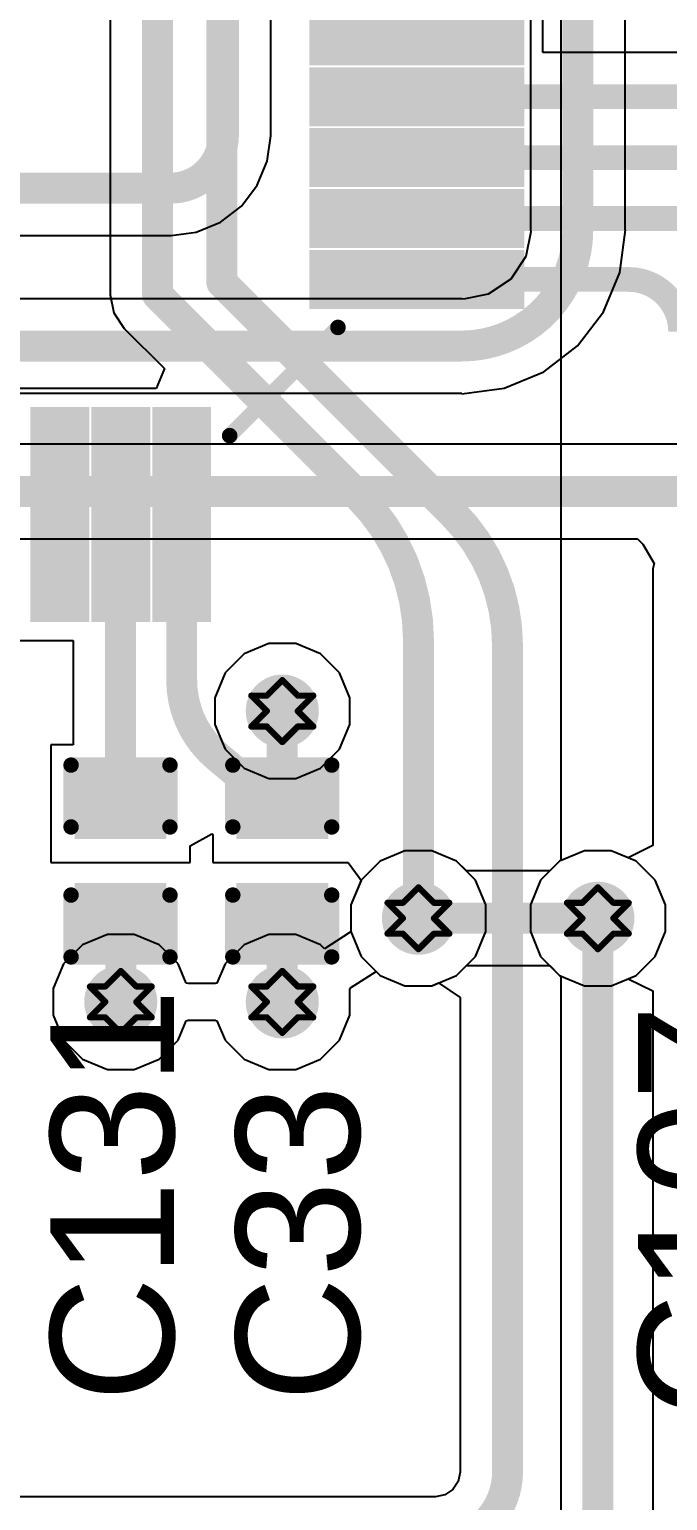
# Model space of a CAD drawing. Header units: inches. Extents: x 24 to 500, y 68 to 269.
# Drawn here: x 355.18 to 360.41, y 133.34 to 145.42 of the extents above; entities that cross this region are included whole.
import ezdxf

# ---------------------------------------------------------------- set-up
doc = ezdxf.new("R2010")
doc.units = ezdxf.units.IN
for name, color, linetype in [('Bottom Layer', 5, 'Continuous'), ('Drill Drawing', 1, 'Continuous'), ('Layer 1', 16, 'Continuous'), ('Layer 2', 76, 'Continuous'), ('Top Layer', 1, 'Continuous'), ('Top Overlay', 2, 'Continuous'), ('Top Paste', 8, 'Continuous'), ('Top Solder', 216, 'Continuous'), ('Via Holes', 16, 'Continuous')]:
    doc.layers.add(name, color=color, linetype=linetype)
doc.styles.add('Arial', font='', dxfattribs={"height": 0.2})
doc.styles.get('Arial').set_extended_font_data('Arial')

# ---------------------------------------------------------------- blocks, each defined once
blk = doc.blocks.new('LQFP_144_20_20__68')
at = {"layer": 'Top Layer'}
for points in [[(9.9, -6.61), (11.46, -6.61), (11.46, -6.89), (9.9, -6.89)], [(9.9, -7.11), (11.46, -7.11), (11.46, -7.39), (9.9, -7.39)], [(9.9, -7.61), (11.46, -7.61), (11.46, -7.89), (9.9, -7.89)], [(9.9, -8.11), (11.46, -8.11), (11.46, -8.39), (9.9, -8.39)], [(9.9, -8.61), (11.46, -8.61), (11.46, -8.89), (9.9, -8.89)], [(7.61, -11.46), (7.61, -9.9), (7.89, -9.9), (7.89, -11.46)], [(8.11, -11.46), (8.11, -9.9), (8.39, -9.9), (8.39, -11.46)], [(8.61, -11.46), (8.61, -9.9), (8.89, -9.9), (8.89, -11.46)]]:
    blk.add_hatch(color=1, dxfattribs=at).paths.add_polyline_path(points)
at = {"layer": 'Top Paste'}
for points in [[(9.9, -6.61), (11.46, -6.61), (11.46, -6.89), (9.9, -6.89)], [(9.9, -7.11), (11.46, -7.11), (11.46, -7.39), (9.9, -7.39)], [(9.9, -7.61), (11.46, -7.61), (11.46, -7.89), (9.9, -7.89)], [(9.9, -8.11), (11.46, -8.11), (11.46, -8.39), (9.9, -8.39)], [(9.9, -8.61), (11.46, -8.61), (11.46, -8.89), (9.9, -8.89)], [(7.61, -11.46), (7.61, -9.9), (7.89, -9.9), (7.89, -11.46)], [(8.11, -11.46), (8.11, -9.9), (8.39, -9.9), (8.39, -11.46)], [(8.61, -11.46), (8.61, -9.9), (8.89, -9.9), (8.89, -11.46)]]:
    blk.add_hatch(color=8, dxfattribs=at).paths.add_polyline_path(points)
at = {"layer": 'Top Solder'}
for points in [[(9.798, -6.508), (11.562, -6.508), (11.562, -6.992), (9.798, -6.992)], [(9.798, -7.008), (11.562, -7.008), (11.562, -7.492), (9.798, -7.492)], [(9.798, -7.508), (11.562, -7.508), (11.562, -7.992), (9.798, -7.992)], [(9.798, -8.008), (11.562, -8.008), (11.562, -8.492), (9.798, -8.492)], [(9.798, -8.508), (11.562, -8.508), (11.562, -8.992), (9.798, -8.992)], [(7.508, -11.562), (7.508, -9.798), (7.992, -9.798), (7.992, -11.562)], [(8.008, -11.562), (8.008, -9.798), (8.492, -9.798), (8.492, -11.562)], [(8.508, -11.562), (8.508, -9.798), (8.992, -9.798), (8.992, -11.562)]]:
    blk.add_hatch(color=216, dxfattribs=at).paths.add_polyline_path(points)
at = {"layer": 'Top Overlay'}
blk.add_lwpolyline([(9.144, -10.033, 0.127, 0.127, 0), (10.033, -9.144, 0.127, 0.127, 0)], format="xyseb", dxfattribs=at)
for points in [[(10.001, -9.144, 0.0635, 0.0635, 1), (10.065, -9.144, 0.0635, 0.0635, 1)], [(9.112, -10.033, 0.0635, 0.0635, 1), (9.176, -10.033, 0.0635, 0.0635, 1)]]:
    blk.add_lwpolyline(points, format="xyseb", close=True, dxfattribs=at)
blk = doc.blocks.new('C___0402_209')
at = {"layer": 'Top Layer'}
for points in [[(-0.699, -0.318), (-0.699, 0.318), (-0.241, 0.318), (-0.241, -0.318)], [(0.241, -0.318), (0.241, 0.318), (0.698, 0.318), (0.698, -0.318)]]:
    blk.add_hatch(color=1, dxfattribs=at).paths.add_polyline_path(points)
at = {"layer": 'Top Paste'}
for points in [[(-0.699, -0.318), (-0.699, 0.318), (-0.241, 0.318), (-0.241, -0.318)], [(0.241, -0.318), (0.241, 0.318), (0.698, 0.318), (0.698, -0.318)]]:
    blk.add_hatch(color=8, dxfattribs=at).paths.add_polyline_path(points)
at = {"layer": 'Top Solder'}
for points in [[(-0.759, -0.377), (-0.759, 0.377), (-0.181, 0.377), (-0.181, -0.377)], [(0.181, -0.377), (0.181, 0.377), (0.758, 0.377), (0.758, -0.377)]]:
    blk.add_hatch(color=216, dxfattribs=at).paths.add_polyline_path(points)
at = {"layer": 'Top Overlay'}
for points in [[(-0.787, 0.406, 0.127, 0.127, 0), (-0.787, -0.406, 0.127, 0.127, 0)], [(-0.279, 0.406, 0.127, 0.127, 0), (-0.787, 0.406, 0.127, 0.127, 0)], [(0.279, 0.406, 0.127, 0.127, 0), (0.787, 0.406, 0.127, 0.127, 0)], [(0.787, 0.406, 0.127, 0.127, 0), (0.787, -0.406, 0.127, 0.127, 0)], [(-0.787, -0.406, 0.127, 0.127, 0), (-0.279, -0.406, 0.127, 0.127, 0)], [(0.279, -0.406, 0.127, 0.127, 0), (0.787, -0.406, 0.127, 0.127, 0)]]:
    blk.add_lwpolyline(points, format="xyseb", dxfattribs=at)
for points in [[(-0.819, 0.406, 0.0635, 0.0635, 1), (-0.756, 0.406, 0.0635, 0.0635, 1)], [(-0.819, 0.406, 0.0635, 0.0635, 1), (-0.756, 0.406, 0.0635, 0.0635, 1)], [(-0.311, 0.406, 0.0635, 0.0635, 1), (-0.248, 0.406, 0.0635, 0.0635, 1)], [(0.248, 0.406, 0.0635, 0.0635, 1), (0.311, 0.406, 0.0635, 0.0635, 1)], [(0.756, 0.406, 0.0635, 0.0635, 1), (0.819, 0.406, 0.0635, 0.0635, 1)], [(0.756, 0.406, 0.0635, 0.0635, 1), (0.819, 0.406, 0.0635, 0.0635, 1)], [(-0.819, -0.406, 0.0635, 0.0635, 1), (-0.756, -0.406, 0.0635, 0.0635, 1)], [(-0.819, -0.406, 0.0635, 0.0635, 1), (-0.756, -0.406, 0.0635, 0.0635, 1)], [(-0.311, -0.406, 0.0635, 0.0635, 1), (-0.248, -0.406, 0.0635, 0.0635, 1)], [(0.248, -0.406, 0.0635, 0.0635, 1), (0.311, -0.406, 0.0635, 0.0635, 1)], [(0.756, -0.406, 0.0635, 0.0635, 1), (0.819, -0.406, 0.0635, 0.0635, 1)], [(0.756, -0.406, 0.0635, 0.0635, 1), (0.819, -0.406, 0.0635, 0.0635, 1)]]:
    blk.add_lwpolyline(points, format="xyseb", close=True, dxfattribs=at)
blk = doc.blocks.new('C___0402_244')
at = {"layer": 'Top Layer'}
for points in [[(-0.699, -0.318), (-0.699, 0.317), (-0.241, 0.317), (-0.241, -0.318)], [(0.241, -0.318), (0.241, 0.317), (0.699, 0.317), (0.699, -0.318)]]:
    blk.add_hatch(color=1, dxfattribs=at).paths.add_polyline_path(points)
at = {"layer": 'Top Paste'}
for points in [[(-0.699, -0.318), (-0.699, 0.317), (-0.241, 0.317), (-0.241, -0.318)], [(0.241, -0.318), (0.241, 0.317), (0.699, 0.317), (0.699, -0.318)]]:
    blk.add_hatch(color=8, dxfattribs=at).paths.add_polyline_path(points)
at = {"layer": 'Top Solder'}
for points in [[(-0.758, -0.377), (-0.758, 0.377), (-0.181, 0.377), (-0.181, -0.377)], [(0.181, -0.377), (0.181, 0.377), (0.759, 0.377), (0.759, -0.377)]]:
    blk.add_hatch(color=216, dxfattribs=at).paths.add_polyline_path(points)
at = {"layer": 'Top Overlay'}
for points in [[(-0.787, -0.406, 0.127, 0.127, 0), (-0.787, 0.406, 0.127, 0.127, 0)], [(-0.279, 0.406, 0.127, 0.127, 0), (-0.787, 0.406, 0.127, 0.127, 0)], [(0.787, 0.406, 0.127, 0.127, 0), (0.279, 0.406, 0.127, 0.127, 0)], [(0.787, -0.406, 0.127, 0.127, 0), (0.787, 0.406, 0.127, 0.127, 0)], [(-0.279, -0.406, 0.127, 0.127, 0), (-0.787, -0.406, 0.127, 0.127, 0)], [(0.279, -0.406, 0.127, 0.127, 0), (0.787, -0.406, 0.127, 0.127, 0)]]:
    blk.add_lwpolyline(points, format="xyseb", dxfattribs=at)
for points in [[(-0.819, 0.406, 0.0635, 0.0635, 1), (-0.756, 0.406, 0.0635, 0.0635, 1)], [(-0.819, 0.406, 0.0635, 0.0635, 1), (-0.756, 0.406, 0.0635, 0.0635, 1)], [(-0.311, 0.406, 0.0635, 0.0635, 1), (-0.248, 0.406, 0.0635, 0.0635, 1)], [(0.248, 0.406, 0.0635, 0.0635, 1), (0.311, 0.406, 0.0635, 0.0635, 1)], [(0.756, 0.406, 0.0635, 0.0635, 1), (0.819, 0.406, 0.0635, 0.0635, 1)], [(0.756, 0.406, 0.0635, 0.0635, 1), (0.819, 0.406, 0.0635, 0.0635, 1)], [(-0.819, -0.406, 0.0635, 0.0635, 1), (-0.756, -0.406, 0.0635, 0.0635, 1)], [(-0.819, -0.406, 0.0635, 0.0635, 1), (-0.756, -0.406, 0.0635, 0.0635, 1)], [(-0.311, -0.406, 0.0635, 0.0635, 1), (-0.248, -0.406, 0.0635, 0.0635, 1)], [(0.248, -0.406, 0.0635, 0.0635, 1), (0.311, -0.406, 0.0635, 0.0635, 1)], [(0.756, -0.406, 0.0635, 0.0635, 1), (0.819, -0.406, 0.0635, 0.0635, 1)], [(0.756, -0.406, 0.0635, 0.0635, 1), (0.819, -0.406, 0.0635, 0.0635, 1)]]:
    blk.add_lwpolyline(points, format="xyseb", close=True, dxfattribs=at)

msp = doc.modelspace()

# ---------------------------------------------------------------- hatches: boundary and pattern name
at = {"layer": 'Bottom Layer'}
h = msp.add_hatch(color=5, dxfattribs=at)
edge = h.paths.add_edge_path()
edge.add_arc((357.251, 139.827), 0.3, 0, 360)
h = msp.add_hatch(color=5, dxfattribs=at)
edge = h.paths.add_edge_path()
edge.add_arc((358.369, 138.126), 0.3, 0, 360)
h = msp.add_hatch(color=5, dxfattribs=at)
edge = h.paths.add_edge_path()
edge.add_arc((359.842, 138.126), 0.3, 0, 360)
h = msp.add_hatch(color=5, dxfattribs=at)
edge = h.paths.add_edge_path()
edge.add_arc((355.925, 137.439), 0.3, 0, 360)
h = msp.add_hatch(color=5, dxfattribs=at)
edge = h.paths.add_edge_path()
edge.add_arc((357.251, 137.439), 0.3, 0, 360)
at = {"layer": 'Layer 1'}
h = msp.add_hatch(color=16, dxfattribs=at)
edge = h.paths.add_edge_path()
edge.add_arc((357.251, 139.827), 0.3, 0, 360)
h = msp.add_hatch(color=16, dxfattribs=at)
edge = h.paths.add_edge_path()
edge.add_arc((358.369, 138.126), 0.3, 0, 360)
h = msp.add_hatch(color=16, dxfattribs=at)
edge = h.paths.add_edge_path()
edge.add_arc((359.842, 138.126), 0.3, 0, 360)
h = msp.add_hatch(color=16, dxfattribs=at)
edge = h.paths.add_edge_path()
edge.add_arc((355.925, 137.439), 0.3, 0, 360)
h = msp.add_hatch(color=16, dxfattribs=at)
edge = h.paths.add_edge_path()
edge.add_arc((357.251, 137.439), 0.3, 0, 360)
at = {"layer": 'Layer 2'}
h = msp.add_hatch(color=76, dxfattribs=at)
edge = h.paths.add_edge_path()
edge.add_arc((357.251, 139.827), 0.3, 0, 360)
h = msp.add_hatch(color=76, dxfattribs=at)
edge = h.paths.add_edge_path()
edge.add_arc((358.369, 138.126), 0.3, 0, 360)
h = msp.add_hatch(color=76, dxfattribs=at)
edge = h.paths.add_edge_path()
edge.add_arc((359.842, 138.126), 0.3, 0, 360)
h = msp.add_hatch(color=76, dxfattribs=at)
edge = h.paths.add_edge_path()
edge.add_arc((355.925, 137.439), 0.3, 0, 360)
h = msp.add_hatch(color=76, dxfattribs=at)
edge = h.paths.add_edge_path()
edge.add_arc((357.251, 137.439), 0.3, 0, 360)
at = {"layer": 'Top Layer'}
h = msp.add_hatch(color=1, dxfattribs=at)
edge = h.paths.add_edge_path()
edge.add_arc((357.251, 139.827), 0.3, 0, 360)
h = msp.add_hatch(color=1, dxfattribs=at)
edge = h.paths.add_edge_path()
edge.add_arc((358.369, 138.126), 0.3, 0, 360)
h = msp.add_hatch(color=1, dxfattribs=at)
edge = h.paths.add_edge_path()
edge.add_arc((359.842, 138.126), 0.3, 0, 360)
h = msp.add_hatch(color=1, dxfattribs=at)
edge = h.paths.add_edge_path()
edge.add_arc((355.925, 137.439), 0.3, 0, 360)
h = msp.add_hatch(color=1, dxfattribs=at)
edge = h.paths.add_edge_path()
edge.add_arc((357.251, 137.439), 0.3, 0, 360)
at = {"layer": 'Via Holes'}
h = msp.add_hatch(color=7, dxfattribs=at)
edge = h.paths.add_edge_path()
edge.add_arc((357.251, 139.827), 0.15, 0, 360)
h = msp.add_hatch(color=7, dxfattribs=at)
edge = h.paths.add_edge_path()
edge.add_arc((358.369, 138.126), 0.15, 0, 360)
h = msp.add_hatch(color=7, dxfattribs=at)
edge = h.paths.add_edge_path()
edge.add_arc((359.842, 138.126), 0.15, 0, 360)
h = msp.add_hatch(color=7, dxfattribs=at)
edge = h.paths.add_edge_path()
edge.add_arc((355.925, 137.439), 0.15, 0, 360)
h = msp.add_hatch(color=7, dxfattribs=at)
edge = h.paths.add_edge_path()
edge.add_arc((357.251, 137.439), 0.15, 0, 360)

# ---------------------------------------------------------------- linework, layer by layer
at = {"layer": 'Bottom Layer'}
for p, q in [((359.288, 163.079), (359.288, 143.777)), ((357.157, 144.556), (357.157, 152.488)), ((360.065, 143.777), (360.065, 149.619)), ((357.128, 144.343), (357.156, 144.55)), ((357.156, 144.55), (357.157, 144.556)), ((357.046, 144.144), (357.128, 144.343)), ((356.915, 143.973), (357.046, 144.144)), ((356.744, 143.842), (356.915, 143.973)), ((356.338, 143.732), (356.545, 143.76)), ((356.545, 143.76), (356.744, 143.842)), ((359.291, 143.762), (359.251, 143.559)), ((359.288, 143.777), (359.291, 143.762)), ((360.023, 143.429), (360.069, 143.777)), ((360.069, 143.777), (360.065, 143.777)), ((347.269, 143.731), (356.332, 143.731)), ((356.332, 143.731), (356.338, 143.732)), ((359.251, 143.559), (359.127, 143.374)), ((359.127, 143.374), (358.942, 143.25)), ((359.889, 143.104), (360.023, 143.429)), ((358.724, 143.213), (353.303, 143.213)), ((358.739, 143.21), (358.724, 143.213)), ((358.942, 143.25), (358.739, 143.21)), ((359.675, 142.826), (359.889, 143.104)), ((359.397, 142.612), (359.675, 142.826)), ((359.072, 142.478), (359.397, 142.612)), ((353.303, 142.436), (358.724, 142.436)), ((358.724, 142.432), (359.072, 142.478)), ((358.724, 142.436), (358.724, 142.432)), ((363.092, 142.019), (347.523, 142.019)), ((347.523, 141.242), (360.168, 141.242)), ((360.168, 141.242), (360.212, 141.197)), ((360.212, 141.197), (360.303, 141.039)), ((360.303, 141.039), (360.294, 140.995)), ((360.294, 140.995), (360.294, 138.723)), ((357.141, 140.381), (356.937, 140.297)), ((357.361, 140.381), (357.141, 140.381)), ((357.565, 140.297), (357.361, 140.381)), ((356.937, 140.297), (356.781, 140.141)), ((357.721, 140.141), (357.565, 140.297)), ((356.781, 140.141), (356.697, 139.937)), ((357.805, 139.937), (357.721, 140.141)), ((356.697, 139.937), (356.697, 139.717)), ((357.805, 139.717), (357.805, 139.937)), ((356.697, 139.717), (356.781, 139.513)), ((357.721, 139.513), (357.805, 139.717)), ((356.781, 139.513), (356.937, 139.357)), ((357.565, 139.357), (357.721, 139.513)), ((356.937, 139.357), (357.141, 139.273)), ((357.141, 139.273), (357.361, 139.273)), ((357.361, 139.273), (357.565, 139.357)), ((358.258, 138.68), (358.055, 138.596)), ((358.479, 138.68), (358.258, 138.68)), ((358.682, 138.596), (358.479, 138.68)), ((359.732, 138.68), (359.528, 138.596)), ((359.952, 138.68), (359.732, 138.68)), ((360.091, 138.623), (359.952, 138.68)), ((360.294, 138.723), (360.091, 138.623)), ((358.055, 138.596), (357.899, 138.44)), ((358.764, 138.515), (358.682, 138.596)), ((359.528, 138.596), (359.447, 138.515)), ((357.899, 138.44), (357.815, 138.236)), ((359.447, 138.515), (358.764, 138.515)), ((357.815, 138.236), (357.815, 138.016)), ((357.815, 138.016), (357.899, 137.812)), ((357.899, 137.812), (358.055, 137.657)), ((358.682, 137.657), (358.764, 137.738)), ((358.764, 137.738), (359.447, 137.738)), ((359.447, 137.738), (359.528, 137.657)), ((358.055, 137.657), (358.258, 137.572)), ((358.479, 137.572), (358.682, 137.657)), ((359.528, 137.657), (359.732, 137.572)), ((359.952, 137.572), (360.091, 137.63)), ((360.091, 137.63), (360.294, 137.53)), ((358.258, 137.572), (358.479, 137.572)), ((359.732, 137.572), (359.952, 137.572)), ((360.294, 137.53), (360.294, 130.683))]:
    msp.add_line(p, q, dxfattribs=at)
for points in [[(359.677, 143.777, 0.254, 0.254, 0), (359.677, 163.474, 0.254, 0.254, 0)], [(356.768, 144.556, 0.254, 0.254, 0), (356.768, 152.883, 0.254, 0.254, 0)], [(356.768, 144.556, 0.254, 0.254, -0.414214), (356.332, 144.12, 0.254, 0.254, 0)], [(330.655, 144.12, 0.254, 0.254, 0), (356.332, 144.12, 0.254, 0.254, 0)], [(359.677, 143.777, 0.254, 0.254, -0.414214), (358.724, 142.824, 0.254, 0.254, 0)], [(352.908, 142.824, 0.254, 0.254, 0), (358.724, 142.824, 0.254, 0.254, 0)], [(347.523, 141.63, 0.254, 0.254, 0), (363.487, 141.63, 0.254, 0.254, 0)], [(358.369, 138.126, 0.254, 0.254, 0), (359.842, 138.126, 0.254, 0.254, 0)]]:
    msp.add_lwpolyline(points, format="xyseb", dxfattribs=at)
for points in [[(356.705, 144.556, 0.127, 0.127, 1), (356.832, 144.556, 0.127, 0.127, 1)], [(356.705, 144.556, 0.127, 0.127, 1), (356.832, 144.556, 0.127, 0.127, 1)], [(356.268, 144.12, 0.127, 0.127, 1), (356.395, 144.12, 0.127, 0.127, 1)], [(356.268, 144.12, 0.127, 0.127, 1), (356.395, 144.12, 0.127, 0.127, 1)], [(359.613, 143.777, 0.127, 0.127, 1), (359.74, 143.777, 0.127, 0.127, 1)], [(359.613, 143.777, 0.127, 0.127, 1), (359.74, 143.777, 0.127, 0.127, 1)], [(358.661, 142.824, 0.127, 0.127, 1), (358.788, 142.824, 0.127, 0.127, 1)], [(358.661, 142.824, 0.127, 0.127, 1), (358.788, 142.824, 0.127, 0.127, 1)], [(358.305, 138.126, 0.127, 0.127, 1), (358.432, 138.126, 0.127, 0.127, 1)], [(359.778, 138.126, 0.127, 0.127, 1), (359.905, 138.126, 0.127, 0.127, 1)]]:
    msp.add_lwpolyline(points, format="xyseb", close=True, dxfattribs=at)
at = {"layer": 'Drill Drawing'}
for points in [[(357.124, 139.954, 0.0508, 0.0508, 0), (357.251, 140.081, 0.0508, 0.0508, 0)], [(357.251, 140.081, 0.0508, 0.0508, 0), (357.378, 139.954, 0.0508, 0.0508, 0)], [(356.997, 139.954, 0.0508, 0.0508, 0), (357.124, 139.827, 0.0508, 0.0508, 0)], [(356.997, 139.954, 0.0508, 0.0508, 0), (357.124, 139.954, 0.0508, 0.0508, 0)], [(357.378, 139.954, 0.0508, 0.0508, 0), (357.505, 139.954, 0.0508, 0.0508, 0)], [(357.378, 139.827, 0.0508, 0.0508, 0), (357.505, 139.954, 0.0508, 0.0508, 0)], [(356.997, 139.7, 0.0508, 0.0508, 0), (357.124, 139.827, 0.0508, 0.0508, 0)], [(357.378, 139.827, 0.0508, 0.0508, 0), (357.505, 139.7, 0.0508, 0.0508, 0)], [(356.997, 139.7, 0.0508, 0.0508, 0), (357.124, 139.7, 0.0508, 0.0508, 0)], [(357.124, 139.7, 0.0508, 0.0508, 0), (357.251, 139.573, 0.0508, 0.0508, 0)], [(357.251, 139.573, 0.0508, 0.0508, 0), (357.378, 139.7, 0.0508, 0.0508, 0)], [(357.378, 139.7, 0.0508, 0.0508, 0), (357.505, 139.7, 0.0508, 0.0508, 0)], [(358.242, 138.253, 0.0508, 0.0508, 0), (358.369, 138.38, 0.0508, 0.0508, 0)], [(358.369, 138.38, 0.0508, 0.0508, 0), (358.496, 138.253, 0.0508, 0.0508, 0)], [(359.715, 138.253, 0.0508, 0.0508, 0), (359.842, 138.38, 0.0508, 0.0508, 0)], [(359.842, 138.38, 0.0508, 0.0508, 0), (359.969, 138.253, 0.0508, 0.0508, 0)], [(358.115, 138.253, 0.0508, 0.0508, 0), (358.242, 138.126, 0.0508, 0.0508, 0)], [(358.115, 138.253, 0.0508, 0.0508, 0), (358.242, 138.253, 0.0508, 0.0508, 0)], [(358.496, 138.253, 0.0508, 0.0508, 0), (358.623, 138.253, 0.0508, 0.0508, 0)], [(358.496, 138.126, 0.0508, 0.0508, 0), (358.623, 138.253, 0.0508, 0.0508, 0)], [(359.588, 138.253, 0.0508, 0.0508, 0), (359.715, 138.126, 0.0508, 0.0508, 0)], [(359.588, 138.253, 0.0508, 0.0508, 0), (359.715, 138.253, 0.0508, 0.0508, 0)], [(359.969, 138.253, 0.0508, 0.0508, 0), (360.096, 138.253, 0.0508, 0.0508, 0)], [(359.969, 138.126, 0.0508, 0.0508, 0), (360.096, 138.253, 0.0508, 0.0508, 0)], [(358.115, 137.999, 0.0508, 0.0508, 0), (358.242, 138.126, 0.0508, 0.0508, 0)], [(358.496, 138.126, 0.0508, 0.0508, 0), (358.623, 137.999, 0.0508, 0.0508, 0)], [(359.588, 137.999, 0.0508, 0.0508, 0), (359.715, 138.126, 0.0508, 0.0508, 0)], [(359.969, 138.126, 0.0508, 0.0508, 0), (360.096, 137.999, 0.0508, 0.0508, 0)], [(358.115, 137.999, 0.0508, 0.0508, 0), (358.242, 137.999, 0.0508, 0.0508, 0)], [(358.242, 137.999, 0.0508, 0.0508, 0), (358.369, 137.872, 0.0508, 0.0508, 0)], [(358.369, 137.872, 0.0508, 0.0508, 0), (358.496, 137.999, 0.0508, 0.0508, 0)], [(358.496, 137.999, 0.0508, 0.0508, 0), (358.623, 137.999, 0.0508, 0.0508, 0)], [(359.588, 137.999, 0.0508, 0.0508, 0), (359.715, 137.999, 0.0508, 0.0508, 0)], [(359.715, 137.999, 0.0508, 0.0508, 0), (359.842, 137.872, 0.0508, 0.0508, 0)], [(359.842, 137.872, 0.0508, 0.0508, 0), (359.969, 137.999, 0.0508, 0.0508, 0)], [(359.969, 137.999, 0.0508, 0.0508, 0), (360.096, 137.999, 0.0508, 0.0508, 0)], [(355.798, 137.566, 0.0508, 0.0508, 0), (355.925, 137.693, 0.0508, 0.0508, 0)], [(355.925, 137.693, 0.0508, 0.0508, 0), (356.052, 137.566, 0.0508, 0.0508, 0)], [(357.124, 137.566, 0.0508, 0.0508, 0), (357.251, 137.693, 0.0508, 0.0508, 0)], [(357.251, 137.693, 0.0508, 0.0508, 0), (357.378, 137.566, 0.0508, 0.0508, 0)], [(355.671, 137.566, 0.0508, 0.0508, 0), (355.798, 137.439, 0.0508, 0.0508, 0)], [(355.671, 137.566, 0.0508, 0.0508, 0), (355.798, 137.566, 0.0508, 0.0508, 0)], [(356.052, 137.566, 0.0508, 0.0508, 0), (356.179, 137.566, 0.0508, 0.0508, 0)], [(356.052, 137.439, 0.0508, 0.0508, 0), (356.179, 137.566, 0.0508, 0.0508, 0)], [(356.997, 137.566, 0.0508, 0.0508, 0), (357.124, 137.439, 0.0508, 0.0508, 0)], [(356.997, 137.566, 0.0508, 0.0508, 0), (357.124, 137.566, 0.0508, 0.0508, 0)], [(357.378, 137.566, 0.0508, 0.0508, 0), (357.505, 137.566, 0.0508, 0.0508, 0)], [(357.378, 137.439, 0.0508, 0.0508, 0), (357.505, 137.566, 0.0508, 0.0508, 0)], [(355.671, 137.312, 0.0508, 0.0508, 0), (355.798, 137.439, 0.0508, 0.0508, 0)], [(356.052, 137.439, 0.0508, 0.0508, 0), (356.179, 137.312, 0.0508, 0.0508, 0)], [(356.997, 137.312, 0.0508, 0.0508, 0), (357.124, 137.439, 0.0508, 0.0508, 0)], [(357.378, 137.439, 0.0508, 0.0508, 0), (357.505, 137.312, 0.0508, 0.0508, 0)], [(355.671, 137.312, 0.0508, 0.0508, 0), (355.798, 137.312, 0.0508, 0.0508, 0)], [(355.798, 137.312, 0.0508, 0.0508, 0), (355.925, 137.185, 0.0508, 0.0508, 0)], [(355.925, 137.185, 0.0508, 0.0508, 0), (356.052, 137.312, 0.0508, 0.0508, 0)], [(356.052, 137.312, 0.0508, 0.0508, 0), (356.179, 137.312, 0.0508, 0.0508, 0)], [(356.997, 137.312, 0.0508, 0.0508, 0), (357.124, 137.312, 0.0508, 0.0508, 0)], [(357.124, 137.312, 0.0508, 0.0508, 0), (357.251, 137.185, 0.0508, 0.0508, 0)], [(357.251, 137.185, 0.0508, 0.0508, 0), (357.378, 137.312, 0.0508, 0.0508, 0)], [(357.378, 137.312, 0.0508, 0.0508, 0), (357.505, 137.312, 0.0508, 0.0508, 0)]]:
    msp.add_lwpolyline(points, format="xyseb", dxfattribs=at)
for points in [[(357.238, 140.081, 0.0254, 0.0254, 1), (357.264, 140.081, 0.0254, 0.0254, 1)], [(357.238, 140.081, 0.0254, 0.0254, 1), (357.264, 140.081, 0.0254, 0.0254, 1)], [(356.984, 139.954, 0.0254, 0.0254, 1), (357.01, 139.954, 0.0254, 0.0254, 1)], [(356.984, 139.954, 0.0254, 0.0254, 1), (357.01, 139.954, 0.0254, 0.0254, 1)], [(357.111, 139.954, 0.0254, 0.0254, 1), (357.137, 139.954, 0.0254, 0.0254, 1)], [(357.111, 139.954, 0.0254, 0.0254, 1), (357.137, 139.954, 0.0254, 0.0254, 1)], [(357.365, 139.954, 0.0254, 0.0254, 1), (357.391, 139.954, 0.0254, 0.0254, 1)], [(357.365, 139.954, 0.0254, 0.0254, 1), (357.391, 139.954, 0.0254, 0.0254, 1)], [(357.492, 139.954, 0.0254, 0.0254, 1), (357.518, 139.954, 0.0254, 0.0254, 1)], [(357.492, 139.954, 0.0254, 0.0254, 1), (357.518, 139.954, 0.0254, 0.0254, 1)], [(357.111, 139.827, 0.0254, 0.0254, 1), (357.137, 139.827, 0.0254, 0.0254, 1)], [(357.111, 139.827, 0.0254, 0.0254, 1), (357.137, 139.827, 0.0254, 0.0254, 1)], [(357.365, 139.827, 0.0254, 0.0254, 1), (357.391, 139.827, 0.0254, 0.0254, 1)], [(357.365, 139.827, 0.0254, 0.0254, 1), (357.391, 139.827, 0.0254, 0.0254, 1)], [(356.984, 139.7, 0.0254, 0.0254, 1), (357.01, 139.7, 0.0254, 0.0254, 1)], [(356.984, 139.7, 0.0254, 0.0254, 1), (357.01, 139.7, 0.0254, 0.0254, 1)], [(357.111, 139.7, 0.0254, 0.0254, 1), (357.137, 139.7, 0.0254, 0.0254, 1)], [(357.111, 139.7, 0.0254, 0.0254, 1), (357.137, 139.7, 0.0254, 0.0254, 1)], [(357.365, 139.7, 0.0254, 0.0254, 1), (357.391, 139.7, 0.0254, 0.0254, 1)], [(357.365, 139.7, 0.0254, 0.0254, 1), (357.391, 139.7, 0.0254, 0.0254, 1)], [(357.492, 139.7, 0.0254, 0.0254, 1), (357.518, 139.7, 0.0254, 0.0254, 1)], [(357.492, 139.7, 0.0254, 0.0254, 1), (357.518, 139.7, 0.0254, 0.0254, 1)], [(357.238, 139.573, 0.0254, 0.0254, 1), (357.264, 139.573, 0.0254, 0.0254, 1)], [(357.238, 139.573, 0.0254, 0.0254, 1), (357.264, 139.573, 0.0254, 0.0254, 1)], [(358.356, 138.38, 0.0254, 0.0254, 1), (358.381, 138.38, 0.0254, 0.0254, 1)], [(358.356, 138.38, 0.0254, 0.0254, 1), (358.381, 138.38, 0.0254, 0.0254, 1)], [(359.829, 138.38, 0.0254, 0.0254, 1), (359.854, 138.38, 0.0254, 0.0254, 1)], [(359.829, 138.38, 0.0254, 0.0254, 1), (359.854, 138.38, 0.0254, 0.0254, 1)], [(358.102, 138.253, 0.0254, 0.0254, 1), (358.127, 138.253, 0.0254, 0.0254, 1)], [(358.102, 138.253, 0.0254, 0.0254, 1), (358.127, 138.253, 0.0254, 0.0254, 1)], [(358.229, 138.253, 0.0254, 0.0254, 1), (358.254, 138.253, 0.0254, 0.0254, 1)], [(358.229, 138.253, 0.0254, 0.0254, 1), (358.254, 138.253, 0.0254, 0.0254, 1)], [(358.483, 138.253, 0.0254, 0.0254, 1), (358.508, 138.253, 0.0254, 0.0254, 1)], [(358.483, 138.253, 0.0254, 0.0254, 1), (358.508, 138.253, 0.0254, 0.0254, 1)], [(358.61, 138.253, 0.0254, 0.0254, 1), (358.635, 138.253, 0.0254, 0.0254, 1)], [(358.61, 138.253, 0.0254, 0.0254, 1), (358.635, 138.253, 0.0254, 0.0254, 1)], [(359.575, 138.253, 0.0254, 0.0254, 1), (359.601, 138.253, 0.0254, 0.0254, 1)], [(359.575, 138.253, 0.0254, 0.0254, 1), (359.601, 138.253, 0.0254, 0.0254, 1)], [(359.702, 138.253, 0.0254, 0.0254, 1), (359.728, 138.253, 0.0254, 0.0254, 1)], [(359.702, 138.253, 0.0254, 0.0254, 1), (359.728, 138.253, 0.0254, 0.0254, 1)], [(359.956, 138.253, 0.0254, 0.0254, 1), (359.981, 138.253, 0.0254, 0.0254, 1)], [(359.956, 138.253, 0.0254, 0.0254, 1), (359.981, 138.253, 0.0254, 0.0254, 1)], [(360.083, 138.253, 0.0254, 0.0254, 1), (360.108, 138.253, 0.0254, 0.0254, 1)], [(360.083, 138.253, 0.0254, 0.0254, 1), (360.108, 138.253, 0.0254, 0.0254, 1)], [(358.229, 138.126, 0.0254, 0.0254, 1), (358.254, 138.126, 0.0254, 0.0254, 1)], [(358.229, 138.126, 0.0254, 0.0254, 1), (358.254, 138.126, 0.0254, 0.0254, 1)], [(358.483, 138.126, 0.0254, 0.0254, 1), (358.508, 138.126, 0.0254, 0.0254, 1)], [(358.483, 138.126, 0.0254, 0.0254, 1), (358.508, 138.126, 0.0254, 0.0254, 1)], [(359.702, 138.126, 0.0254, 0.0254, 1), (359.728, 138.126, 0.0254, 0.0254, 1)], [(359.702, 138.126, 0.0254, 0.0254, 1), (359.728, 138.126, 0.0254, 0.0254, 1)], [(359.956, 138.126, 0.0254, 0.0254, 1), (359.981, 138.126, 0.0254, 0.0254, 1)], [(359.956, 138.126, 0.0254, 0.0254, 1), (359.981, 138.126, 0.0254, 0.0254, 1)], [(358.102, 137.999, 0.0254, 0.0254, 1), (358.127, 137.999, 0.0254, 0.0254, 1)], [(358.102, 137.999, 0.0254, 0.0254, 1), (358.127, 137.999, 0.0254, 0.0254, 1)], [(358.229, 137.999, 0.0254, 0.0254, 1), (358.254, 137.999, 0.0254, 0.0254, 1)], [(358.229, 137.999, 0.0254, 0.0254, 1), (358.254, 137.999, 0.0254, 0.0254, 1)], [(358.483, 137.999, 0.0254, 0.0254, 1), (358.508, 137.999, 0.0254, 0.0254, 1)], [(358.483, 137.999, 0.0254, 0.0254, 1), (358.508, 137.999, 0.0254, 0.0254, 1)], [(358.61, 137.999, 0.0254, 0.0254, 1), (358.635, 137.999, 0.0254, 0.0254, 1)], [(358.61, 137.999, 0.0254, 0.0254, 1), (358.635, 137.999, 0.0254, 0.0254, 1)], [(359.575, 137.999, 0.0254, 0.0254, 1), (359.601, 137.999, 0.0254, 0.0254, 1)], [(359.575, 137.999, 0.0254, 0.0254, 1), (359.601, 137.999, 0.0254, 0.0254, 1)], [(359.702, 137.999, 0.0254, 0.0254, 1), (359.728, 137.999, 0.0254, 0.0254, 1)], [(359.702, 137.999, 0.0254, 0.0254, 1), (359.728, 137.999, 0.0254, 0.0254, 1)], [(359.956, 137.999, 0.0254, 0.0254, 1), (359.981, 137.999, 0.0254, 0.0254, 1)], [(359.956, 137.999, 0.0254, 0.0254, 1), (359.981, 137.999, 0.0254, 0.0254, 1)], [(360.083, 137.999, 0.0254, 0.0254, 1), (360.108, 137.999, 0.0254, 0.0254, 1)], [(360.083, 137.999, 0.0254, 0.0254, 1), (360.108, 137.999, 0.0254, 0.0254, 1)], [(358.356, 137.872, 0.0254, 0.0254, 1), (358.381, 137.872, 0.0254, 0.0254, 1)], [(358.356, 137.872, 0.0254, 0.0254, 1), (358.381, 137.872, 0.0254, 0.0254, 1)], [(359.829, 137.872, 0.0254, 0.0254, 1), (359.854, 137.872, 0.0254, 0.0254, 1)], [(359.829, 137.872, 0.0254, 0.0254, 1), (359.854, 137.872, 0.0254, 0.0254, 1)], [(355.913, 137.693, 0.0254, 0.0254, 1), (355.938, 137.693, 0.0254, 0.0254, 1)], [(355.913, 137.693, 0.0254, 0.0254, 1), (355.938, 137.693, 0.0254, 0.0254, 1)], [(357.238, 137.693, 0.0254, 0.0254, 1), (357.264, 137.693, 0.0254, 0.0254, 1)], [(357.238, 137.693, 0.0254, 0.0254, 1), (357.264, 137.693, 0.0254, 0.0254, 1)], [(355.659, 137.566, 0.0254, 0.0254, 1), (355.684, 137.566, 0.0254, 0.0254, 1)], [(355.659, 137.566, 0.0254, 0.0254, 1), (355.684, 137.566, 0.0254, 0.0254, 1)], [(355.786, 137.566, 0.0254, 0.0254, 1), (355.811, 137.566, 0.0254, 0.0254, 1)], [(355.786, 137.566, 0.0254, 0.0254, 1), (355.811, 137.566, 0.0254, 0.0254, 1)], [(356.04, 137.566, 0.0254, 0.0254, 1), (356.065, 137.566, 0.0254, 0.0254, 1)], [(356.04, 137.566, 0.0254, 0.0254, 1), (356.065, 137.566, 0.0254, 0.0254, 1)], [(356.167, 137.566, 0.0254, 0.0254, 1), (356.192, 137.566, 0.0254, 0.0254, 1)], [(356.167, 137.566, 0.0254, 0.0254, 1), (356.192, 137.566, 0.0254, 0.0254, 1)], [(356.984, 137.566, 0.0254, 0.0254, 1), (357.01, 137.566, 0.0254, 0.0254, 1)], [(356.984, 137.566, 0.0254, 0.0254, 1), (357.01, 137.566, 0.0254, 0.0254, 1)], [(357.111, 137.566, 0.0254, 0.0254, 1), (357.137, 137.566, 0.0254, 0.0254, 1)], [(357.111, 137.566, 0.0254, 0.0254, 1), (357.137, 137.566, 0.0254, 0.0254, 1)], [(357.365, 137.566, 0.0254, 0.0254, 1), (357.391, 137.566, 0.0254, 0.0254, 1)], [(357.365, 137.566, 0.0254, 0.0254, 1), (357.391, 137.566, 0.0254, 0.0254, 1)], [(357.492, 137.566, 0.0254, 0.0254, 1), (357.518, 137.566, 0.0254, 0.0254, 1)], [(357.492, 137.566, 0.0254, 0.0254, 1), (357.518, 137.566, 0.0254, 0.0254, 1)], [(355.786, 137.439, 0.0254, 0.0254, 1), (355.811, 137.439, 0.0254, 0.0254, 1)], [(355.786, 137.439, 0.0254, 0.0254, 1), (355.811, 137.439, 0.0254, 0.0254, 1)], [(356.04, 137.439, 0.0254, 0.0254, 1), (356.065, 137.439, 0.0254, 0.0254, 1)], [(356.04, 137.439, 0.0254, 0.0254, 1), (356.065, 137.439, 0.0254, 0.0254, 1)], [(357.111, 137.439, 0.0254, 0.0254, 1), (357.137, 137.439, 0.0254, 0.0254, 1)], [(357.111, 137.439, 0.0254, 0.0254, 1), (357.137, 137.439, 0.0254, 0.0254, 1)], [(357.365, 137.439, 0.0254, 0.0254, 1), (357.391, 137.439, 0.0254, 0.0254, 1)], [(357.365, 137.439, 0.0254, 0.0254, 1), (357.391, 137.439, 0.0254, 0.0254, 1)], [(355.659, 137.312, 0.0254, 0.0254, 1), (355.684, 137.312, 0.0254, 0.0254, 1)], [(355.659, 137.312, 0.0254, 0.0254, 1), (355.684, 137.312, 0.0254, 0.0254, 1)], [(355.786, 137.312, 0.0254, 0.0254, 1), (355.811, 137.312, 0.0254, 0.0254, 1)], [(355.786, 137.312, 0.0254, 0.0254, 1), (355.811, 137.312, 0.0254, 0.0254, 1)], [(356.04, 137.312, 0.0254, 0.0254, 1), (356.065, 137.312, 0.0254, 0.0254, 1)], [(356.04, 137.312, 0.0254, 0.0254, 1), (356.065, 137.312, 0.0254, 0.0254, 1)], [(356.167, 137.312, 0.0254, 0.0254, 1), (356.192, 137.312, 0.0254, 0.0254, 1)], [(356.167, 137.312, 0.0254, 0.0254, 1), (356.192, 137.312, 0.0254, 0.0254, 1)], [(356.984, 137.312, 0.0254, 0.0254, 1), (357.01, 137.312, 0.0254, 0.0254, 1)], [(356.984, 137.312, 0.0254, 0.0254, 1), (357.01, 137.312, 0.0254, 0.0254, 1)], [(357.111, 137.312, 0.0254, 0.0254, 1), (357.137, 137.312, 0.0254, 0.0254, 1)], [(357.111, 137.312, 0.0254, 0.0254, 1), (357.137, 137.312, 0.0254, 0.0254, 1)], [(357.365, 137.312, 0.0254, 0.0254, 1), (357.391, 137.312, 0.0254, 0.0254, 1)], [(357.365, 137.312, 0.0254, 0.0254, 1), (357.391, 137.312, 0.0254, 0.0254, 1)], [(357.492, 137.312, 0.0254, 0.0254, 1), (357.518, 137.312, 0.0254, 0.0254, 1)], [(357.492, 137.312, 0.0254, 0.0254, 1), (357.518, 137.312, 0.0254, 0.0254, 1)], [(355.913, 137.185, 0.0254, 0.0254, 1), (355.938, 137.185, 0.0254, 0.0254, 1)], [(355.913, 137.185, 0.0254, 0.0254, 1), (355.938, 137.185, 0.0254, 0.0254, 1)], [(357.238, 137.185, 0.0254, 0.0254, 1), (357.264, 137.185, 0.0254, 0.0254, 1)], [(357.238, 137.185, 0.0254, 0.0254, 1), (357.264, 137.185, 0.0254, 0.0254, 1)]]:
    msp.add_lwpolyline(points, format="xyseb", close=True, dxfattribs=at)
at = {"layer": 'Layer 1'}
for p, q in [((357.141, 140.381), (356.937, 140.297)), ((357.361, 140.381), (357.141, 140.381)), ((357.565, 140.297), (357.361, 140.381)), ((356.937, 140.297), (356.781, 140.141)), ((357.721, 140.141), (357.565, 140.297)), ((356.781, 140.141), (356.697, 139.937)), ((357.805, 139.937), (357.721, 140.141)), ((356.697, 139.937), (356.697, 139.717)), ((357.805, 139.717), (357.805, 139.937)), ((356.697, 139.717), (356.781, 139.513)), ((357.721, 139.513), (357.805, 139.717)), ((356.781, 139.513), (356.937, 139.357)), ((357.565, 139.357), (357.721, 139.513)), ((356.937, 139.357), (357.141, 139.273)), ((357.141, 139.273), (357.361, 139.273)), ((357.361, 139.273), (357.565, 139.357)), ((358.258, 138.68), (358.055, 138.596)), ((358.479, 138.68), (358.258, 138.68)), ((358.682, 138.596), (358.479, 138.68)), ((359.732, 138.68), (359.528, 138.596)), ((359.952, 138.68), (359.732, 138.68)), ((360.156, 138.596), (359.952, 138.68)), ((358.055, 138.596), (357.899, 138.44)), ((358.838, 138.44), (358.682, 138.596)), ((359.528, 138.596), (359.372, 138.44)), ((360.311, 138.44), (360.156, 138.596)), ((357.899, 138.44), (357.815, 138.236)), ((358.923, 138.236), (358.838, 138.44)), ((359.372, 138.44), (359.288, 138.236)), ((360.396, 138.236), (360.311, 138.44)), ((357.815, 138.236), (357.815, 138.016)), ((358.923, 138.016), (358.923, 138.236)), ((359.288, 138.236), (359.288, 138.016)), ((360.396, 138.016), (360.396, 138.236)), ((357.815, 138.016), (357.899, 137.812)), ((358.838, 137.812), (358.923, 138.016)), ((359.288, 138.016), (359.372, 137.812)), ((360.311, 137.812), (360.396, 138.016)), ((357.899, 137.812), (358.055, 137.657)), ((358.682, 137.657), (358.838, 137.812)), ((359.372, 137.812), (359.528, 137.657)), ((360.156, 137.657), (360.311, 137.812)), ((358.055, 137.657), (358.258, 137.572)), ((358.479, 137.572), (358.682, 137.657)), ((359.528, 137.657), (359.732, 137.572)), ((359.952, 137.572), (360.156, 137.657)), ((358.258, 137.572), (358.479, 137.572)), ((359.732, 137.572), (359.952, 137.572))]:
    msp.add_line(p, q, dxfattribs=at)
at = {"layer": 'Layer 2'}
for p, q in [((359.537, 148.082), (359.537, 138.6)), ((358.258, 138.68), (358.055, 138.596)), ((358.479, 138.68), (358.258, 138.68)), ((358.682, 138.596), (358.479, 138.68)), ((358.055, 138.596), (357.899, 138.44)), ((358.838, 138.44), (358.682, 138.596)), ((359.528, 138.596), (359.372, 138.44)), ((359.537, 138.6), (359.528, 138.596)), ((357.899, 138.44), (357.815, 138.236)), ((358.923, 138.236), (358.838, 138.44)), ((359.372, 138.44), (359.288, 138.236)), ((357.815, 138.236), (357.815, 138.018)), ((358.923, 138.016), (358.923, 138.236)), ((359.288, 138.236), (359.288, 138.016)), ((355.815, 137.993), (355.611, 137.909)), ((356.035, 137.993), (355.815, 137.993)), ((356.239, 137.909), (356.035, 137.993)), ((357.141, 137.993), (356.937, 137.909)), ((357.361, 137.993), (357.141, 137.993)), ((357.565, 137.909), (357.361, 137.993)), ((357.807, 138.011), (357.598, 137.876)), ((357.815, 138.018), (357.807, 138.011)), ((358.838, 137.812), (358.923, 138.016)), ((359.288, 138.016), (359.372, 137.812)), ((355.611, 137.909), (355.456, 137.753)), ((356.395, 137.753), (356.239, 137.909)), ((356.937, 137.909), (356.781, 137.753)), ((357.598, 137.876), (357.565, 137.909)), ((355.456, 137.753), (355.371, 137.55)), ((356.461, 137.593), (356.395, 137.753)), ((356.781, 137.753), (356.715, 137.593)), ((358.682, 137.657), (358.838, 137.812)), ((359.372, 137.812), (359.528, 137.657)), ((356.477, 137.59), (356.461, 137.593)), ((356.699, 137.59), (356.477, 137.59)), ((356.715, 137.593), (356.699, 137.59)), ((357.812, 137.554), (358.022, 137.689)), ((358.022, 137.689), (358.055, 137.657)), ((358.055, 137.657), (358.258, 137.572)), ((358.479, 137.572), (358.682, 137.657)), ((359.528, 137.657), (359.537, 137.653)), ((359.537, 137.653), (359.537, 126.492)), ((355.371, 137.55), (355.371, 137.329)), ((357.805, 137.547), (357.812, 137.554)), ((357.805, 137.329), (357.805, 137.547)), ((358.258, 137.572), (358.479, 137.572)), ((355.371, 137.329), (355.456, 137.126)), ((356.395, 137.126), (356.461, 137.285)), ((356.461, 137.285), (356.477, 137.288)), ((356.477, 137.288), (356.699, 137.288)), ((356.699, 137.288), (356.715, 137.285)), ((356.715, 137.285), (356.781, 137.126)), ((357.721, 137.126), (357.805, 137.329)), ((355.456, 137.126), (355.611, 136.97)), ((356.239, 136.97), (356.395, 137.126)), ((356.781, 137.126), (356.937, 136.97)), ((357.565, 136.97), (357.721, 137.126)), ((355.611, 136.97), (355.815, 136.885)), ((355.815, 136.885), (356.035, 136.885)), ((356.035, 136.885), (356.239, 136.97)), ((356.937, 136.97), (357.141, 136.885)), ((357.141, 136.885), (357.361, 136.885)), ((357.361, 136.885), (357.565, 136.97))]:
    msp.add_line(p, q, dxfattribs=at)
at = {"layer": 'Top Layer'}
for p, q in [((355.839, 146.94), (355.839, 143.244)), ((359.389, 145.233), (359.389, 146.477)), ((363.062, 145.233), (359.389, 145.233)), ((355.839, 143.244), (355.869, 143.096)), ((355.869, 143.096), (355.953, 142.969)), ((355.953, 142.969), (356.283, 142.639)), ((356.283, 142.639), (356.215, 142.475)), ((356.215, 142.475), (354.804, 142.475)), ((352.814, 140.407), (355.535, 140.407)), ((355.535, 140.407), (355.535, 139.549)), ((355.535, 139.549), (355.352, 139.549)), ((355.352, 139.549), (355.352, 138.583)), ((356.495, 138.72), (356.673, 138.818)), ((356.673, 138.818), (356.68, 138.813)), ((356.68, 138.813), (356.68, 138.583)), ((356.495, 138.583), (356.495, 138.72)), ((355.352, 138.583), (356.495, 138.583)), ((356.68, 138.583), (357.791, 138.583)), ((357.791, 138.583), (357.883, 138.461)), ((357.898, 138.437), (357.815, 138.236)), ((357.883, 138.461), (357.898, 138.437)), ((357.815, 138.236), (357.815, 138.016)), ((357.815, 138.016), (357.899, 137.812)), ((357.899, 137.812), (358.055, 137.657)), ((358.055, 137.657), (358.258, 137.572)), ((358.479, 137.572), (358.534, 137.595)), ((358.534, 137.595), (358.712, 137.476)), ((358.258, 137.572), (358.479, 137.572)), ((358.712, 137.476), (358.712, 133.579)), ((358.695, 133.502), (358.651, 133.436)), ((358.71, 133.579), (358.695, 133.502)), ((358.712, 133.579), (358.71, 133.579)), ((358.508, 133.376), (353.779, 133.376)), ((358.586, 133.392), (358.508, 133.377)), ((358.508, 133.377), (358.508, 133.376)), ((358.651, 133.436), (358.586, 133.392))]:
    msp.add_line(p, q, dxfattribs=at)
for points in [[(356.227, 143.244, 0.254, 0.254, 0), (356.227, 146.94, 0.254, 0.254, 0)], [(356.754, 143.346, 0.254, 0.254, 0), (356.754, 146.556, 0.254, 0.254, 0)], [(358.355, 144.871, 0.203, 0.203, 0), (363.062, 144.871, 0.203, 0.203, 0)], [(358.355, 144.371, 0.203, 0.203, 0), (362.417, 144.371, 0.203, 0.203, 0)], [(358.355, 143.871, 0.203, 0.203, 0), (361.898, 143.871, 0.203, 0.203, 0)], [(356.754, 143.346, 0.254, 0.254, 0), (358.65, 141.45, 0.254, 0.254, 0)], [(358.355, 143.371, 0.203, 0.203, 0), (360.093, 143.371, 0.203, 0.203, 0)], [(360.093, 143.371, 0.203, 0.203, -0.414214), (360.521, 142.943, 0.203, 0.203, 0)], [(356.227, 143.244, 0.254, 0.254, 0), (357.876, 141.595, 0.254, 0.254, 0)], [(357.876, 141.595, 0.254, 0.254, -0.198912), (358.369, 140.407, 0.254, 0.254, 0)], [(355.923, 139.066, 0.254, 0.254, 0), (355.923, 141.441, 0.254, 0.254, 0)], [(355.923, 141.441, 0.254, 0.254, 0), (355.925, 141.441, 0.254, 0.254, 0)], [(356.425, 140.082, 0.254, 0.254, 0), (356.425, 141.441, 0.254, 0.254, 0)], [(358.65, 141.45, 0.254, 0.254, -0.198912), (359.1, 140.364, 0.254, 0.254, 0)], [(358.369, 138.126, 0.254, 0.254, 0), (358.369, 140.407, 0.254, 0.254, 0)], [(359.1, 133.579, 0.254, 0.254, 0), (359.1, 140.364, 0.254, 0.254, 0)], [(356.724, 139.447, 0.254, 0.254, -0.223194), (356.425, 140.082, 0.254, 0.254, 0)], [(357.251, 139.066, 0.254, 0.254, 0), (357.251, 139.827, 0.254, 0.254, 0)], [(356.724, 139.447, 0.254, 0.254, 0), (357.06, 139.168, 0.254, 0.254, 0)], [(357.06, 139.168, 0.254, 0.254, 0), (357.251, 139.066, 0.254, 0.254, 0)], [(355.923, 138.126, 0.254, 0.254, 0), (355.925, 138.126, 0.254, 0.254, 0)], [(355.925, 137.439, 0.254, 0.254, 0), (355.925, 138.126, 0.254, 0.254, 0)], [(357.251, 137.439, 0.254, 0.254, 0), (357.251, 138.126, 0.254, 0.254, 0)], [(359.842, 132.994, 0.254, 0.254, 0), (359.842, 138.126, 0.254, 0.254, 0)], [(359.1, 133.579, 0.254, 0.254, -0.414214), (358.508, 132.987, 0.254, 0.254, 0)]]:
    msp.add_lwpolyline(points, format="xyseb", dxfattribs=at)
for points in [[(358.304, 144.871, 0.102, 0.102, 1), (358.406, 144.871, 0.102, 0.102, 1)], [(358.304, 144.371, 0.102, 0.102, 1), (358.406, 144.371, 0.102, 0.102, 1)], [(358.304, 143.871, 0.102, 0.102, 1), (358.406, 143.871, 0.102, 0.102, 1)], [(356.691, 143.346, 0.127, 0.127, 1), (356.818, 143.346, 0.127, 0.127, 1)], [(356.691, 143.346, 0.127, 0.127, 1), (356.818, 143.346, 0.127, 0.127, 1)], [(358.304, 143.371, 0.102, 0.102, 1), (358.406, 143.371, 0.102, 0.102, 1)], [(360.042, 143.371, 0.102, 0.102, 1), (360.144, 143.371, 0.102, 0.102, 1)], [(360.042, 143.371, 0.102, 0.102, 1), (360.144, 143.371, 0.102, 0.102, 1)], [(356.164, 143.244, 0.127, 0.127, 1), (356.291, 143.244, 0.127, 0.127, 1)], [(356.164, 143.244, 0.127, 0.127, 1), (356.291, 143.244, 0.127, 0.127, 1)], [(357.813, 141.595, 0.127, 0.127, 1), (357.94, 141.595, 0.127, 0.127, 1)], [(357.813, 141.595, 0.127, 0.127, 1), (357.94, 141.595, 0.127, 0.127, 1)], [(355.86, 141.441, 0.127, 0.127, 1), (355.987, 141.441, 0.127, 0.127, 1)], [(355.86, 141.441, 0.127, 0.127, 1), (355.987, 141.441, 0.127, 0.127, 1)], [(355.862, 141.441, 0.127, 0.127, 1), (355.989, 141.441, 0.127, 0.127, 1)], [(356.362, 141.441, 0.127, 0.127, 1), (356.489, 141.441, 0.127, 0.127, 1)], [(358.587, 141.45, 0.127, 0.127, 1), (358.714, 141.45, 0.127, 0.127, 1)], [(358.587, 141.45, 0.127, 0.127, 1), (358.714, 141.45, 0.127, 0.127, 1)], [(358.305, 140.407, 0.127, 0.127, 1), (358.432, 140.407, 0.127, 0.127, 1)], [(358.305, 140.407, 0.127, 0.127, 1), (358.432, 140.407, 0.127, 0.127, 1)], [(359.037, 140.364, 0.127, 0.127, 1), (359.164, 140.364, 0.127, 0.127, 1)], [(359.037, 140.364, 0.127, 0.127, 1), (359.164, 140.364, 0.127, 0.127, 1)], [(356.362, 140.082, 0.127, 0.127, 1), (356.489, 140.082, 0.127, 0.127, 1)], [(356.362, 140.082, 0.127, 0.127, 1), (356.489, 140.082, 0.127, 0.127, 1)], [(357.188, 139.827, 0.127, 0.127, 1), (357.315, 139.827, 0.127, 0.127, 1)], [(356.66, 139.447, 0.127, 0.127, 1), (356.787, 139.447, 0.127, 0.127, 1)], [(356.66, 139.447, 0.127, 0.127, 1), (356.787, 139.447, 0.127, 0.127, 1)], [(356.997, 139.168, 0.127, 0.127, 1), (357.124, 139.168, 0.127, 0.127, 1)], [(356.997, 139.168, 0.127, 0.127, 1), (357.124, 139.168, 0.127, 0.127, 1)], [(355.86, 139.066, 0.127, 0.127, 1), (355.987, 139.066, 0.127, 0.127, 1)], [(357.188, 139.066, 0.127, 0.127, 1), (357.315, 139.066, 0.127, 0.127, 1)], [(357.188, 139.066, 0.127, 0.127, 1), (357.315, 139.066, 0.127, 0.127, 1)], [(355.86, 138.126, 0.127, 0.127, 1), (355.987, 138.126, 0.127, 0.127, 1)], [(355.862, 138.126, 0.127, 0.127, 1), (355.989, 138.126, 0.127, 0.127, 1)], [(355.862, 138.126, 0.127, 0.127, 1), (355.989, 138.126, 0.127, 0.127, 1)], [(357.188, 138.126, 0.127, 0.127, 1), (357.315, 138.126, 0.127, 0.127, 1)], [(358.305, 138.126, 0.127, 0.127, 1), (358.432, 138.126, 0.127, 0.127, 1)], [(359.778, 138.126, 0.127, 0.127, 1), (359.905, 138.126, 0.127, 0.127, 1)], [(355.862, 137.439, 0.127, 0.127, 1), (355.989, 137.439, 0.127, 0.127, 1)], [(357.188, 137.439, 0.127, 0.127, 1), (357.315, 137.439, 0.127, 0.127, 1)], [(359.037, 133.579, 0.127, 0.127, 1), (359.164, 133.579, 0.127, 0.127, 1)], [(359.037, 133.579, 0.127, 0.127, 1), (359.164, 133.579, 0.127, 0.127, 1)]]:
    msp.add_lwpolyline(points, format="xyseb", close=True, dxfattribs=at)

# ---------------------------------------------------------------- block references
msp.add_blockref('LQFP_144_20_20__68', (347.675, 152.121))
for name, p, rotation in [('C___0402_209', (355.923, 138.596), 90), ('C___0402_244', (357.251, 138.596), 270)]:
    msp.add_blockref(name, p, dxfattribs=dict(rotation=rotation))

# ---------------------------------------------------------------- texts
at = {"layer": 'Top Overlay', "style": 'Arial'}
for s, p in [('C131', (356.362, 134.155)), ('C107', (361.188, 134.023)), ('C33', (357.886, 134.155))]:
    msp.add_text(s, height=1.016, rotation=90, dxfattribs=at).set_placement(p)

doc.saveas('drawing.dxf')
